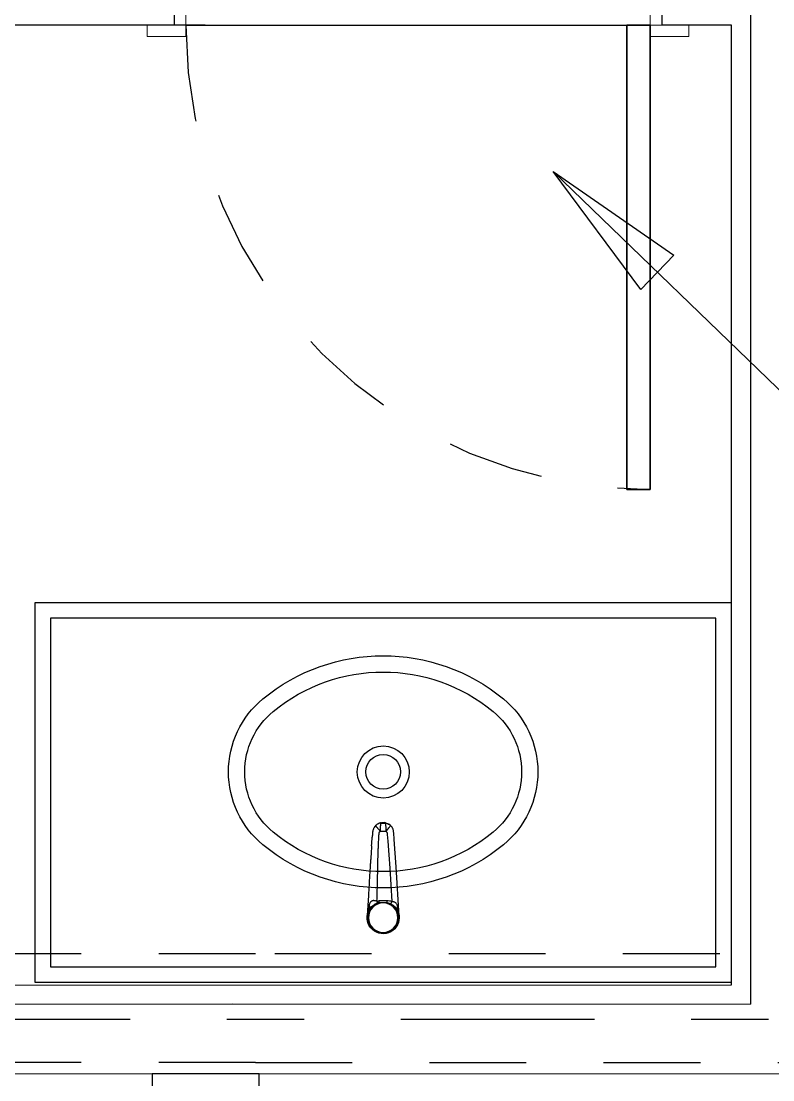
# Model space of a CAD drawing. Header units: millimetres. Extents: x 188.6 to 263.2, y 40.1 to 120.1.
# Drawn here: x 242.205 to 243.177, y 70.647 to 72.015 of the extents above; entities that cross this region are included whole.
import ezdxf

# ---------------------------------------------------------------- set-up
doc = ezdxf.new("R2010")
doc.units = ezdxf.units.MM
for name, pattern in [('ACAD_ISO14W100', [24, 12, -3, 0, -3, 0, -3, 0, -3]), ('DASHDOT2', [0.5, 0.25, -0.125, 0, -0.125]), ('HIDDEN2', [0.1875, 0.125, -0.0625]), ('XREF-TIPO$0$HIDDEN2', [0.1875, 0.125, -0.0625])]:
    doc.linetypes.add(name, pattern=pattern)
for name, color, linetype in [('ARQ', 8, 'Continuous'), ('ESTR-VIGAS', 11, 'HIDDEN2'), ('ESTRUTURA', 7, 'Continuous'), ('GAS-COL', 7, 'Continuous'), ('GAS-TEXTO', 7, 'Continuous'), ('INC-LE', 96, 'Continuous'), ('LE', 96, 'Continuous'), ('NORMO-AF', 2, 'Continuous'), ('SPDA-MALHA', 162, 'ACAD_ISO14W100')]:
    doc.layers.add(name, color=color, linetype=linetype)
doc.styles.add('60-75', font='romans.shx', dxfattribs={"height": 0.12})
doc.dimstyles.new('BOLAS75', dxfattribs={"dimtxt": 0.12, "dimasz": 0.075, "dimexe": 0.18, "dimexo": 0.06, "dimgap": 0.08, "dimtad": 0, "dimzin": 4, "dimdsep": 46, "dimtxsty": '60-75', "dimblk": 'ORIGIN', "dimcen": 0.09, "dimse1": 1, "dimse2": 1, "dimclrd": 244, "dimclrt": 7, "dimadec": 0, "dimazin": 0, "dimtfac": 1.8, "dimtix": 1, "dimtmove": 2, "dimatfit": 3, "dimldrblk": 'ORIGIN', "dimfxl": 0.18, "dimtvp": 2, "dimtolj": 1, "dimtzin": 4, "dimarcsym": 0})
doc.dimstyles.new('IND75', dxfattribs={"dimtxt": 0.15, "dimasz": 0.1875, "dimexe": 0.15, "dimexo": 0, "dimgap": 0.1, "dimtad": 1, "dimzin": 10, "dimdsep": 46, "dimtxsty": '60-75', "dimcen": 0, "dimclrd": 256, "dimclre": 1, "dimclrt": 256, "dimadec": 0, "dimazin": 0, "dimtfac": 1, "dimtix": 1, "dimtmove": 2, "dimatfit": 3, "dimfxl": 0.15, "dimtolj": 1, "dimtzin": 6, "dimarcsym": 0})

# ---------------------------------------------------------------- blocks, each defined once
blk = doc.blocks.new('XREF-TIPO$0$L59_p')
at = {"color": 252}
blk.add_lwpolyline([(0.1556, 0.0941, 0.358974), (-0.1556, 0.0941, 0.471698), (-0.1556, -0.0941, 0.358974), (0.1556, -0.0941, 0.471698)], format="xyb", close=True, dxfattribs=at)
for points in [[(0.1422, 0.0779, 0.358974), (-0.1422, 0.0779, 0.471698), (-0.1422, -0.0779, 0.358974), (0.1422, -0.0779, 0.471698)], [(0, 0.0225, 1), (0, -0.0225, 1)]]:
    blk.add_lwpolyline(points, format="xyb", close=True)
blk.add_lwpolyline([(0.0335, 0, 336.274616), (0.0335, -0.0004)], format="xyb")
blk = doc.blocks.new('XREF-TIPO$0$1198c35_p')
for p, q in [((-0.0114, 0.0111), (-0.0114, 0.0115)), ((-0.0114, 0.0111), (-0.0114, 0.0111)), ((0.0297, 0.0128), (0.0297, 0.0128)), ((0.0297, 0.0126), (0.0297, 0.0127)), ((0.004, -0.0054), (0.004, -0.0073)), ((0.004, -0.0054), (0.0141, -0.0054)), ((0.0141, -0.0073), (0.004, -0.0073)), ((0.0141, -0.0054), (0.0141, -0.0073)), ((0.0054, -0.0974), (0.0128, -0.0974)), ((0.0061, -0.1075), (0.0121, -0.1075)), ((0.0226, -0.0968), (0.0226, -0.097))]:
    blk.add_line(p, q)
for points in [[(-0.0077, -0.0516, 0), (-0.0078, -0.0508, 0), (-0.0078, -0.0496, 0), (-0.0079, -0.0488, 0), (-0.008, -0.0479, 0), (-0.008, -0.0476, 0), (-0.008, -0.0474, 0), (-0.008, -0.0471, 0), (-0.008, -0.0468, 0), (-0.008, -0.0466, 0), (-0.0081, -0.0463, 0), (-0.0082, -0.0435, 0), (-0.0084, -0.0409, 0), (-0.0086, -0.0384, 0), (-0.0087, -0.0361, 0), (-0.0088, -0.0347, 0), (-0.0089, -0.033, 0), (-0.009, -0.0313, 0), (-0.0091, -0.0297, 0), (-0.0092, -0.0281, 0), (-0.0094, -0.0246, 0), (-0.0096, -0.0211, 0), (-0.0098, -0.0177, 0), (-0.01, -0.0141, 0), (-0.0104, -0.0076, 0), (-0.0108, -0.0012, 0), (-0.0111, 0.005, 0), (-0.0114, 0.0111, 0)], [(-0.0088, -0.0025, 0), (-0.0096, 0.0002, 0), (-0.0102, 0.003, 0), (-0.0109, 0.0065, 0), (-0.0112, 0.0086, 0), (-0.0113, 0.0098, 0), (-0.0114, 0.0105, 0), (-0.0114, 0.0108, 0), (-0.0114, 0.0108, 0), (-0.0114, 0.0109, 0), (-0.0114, 0.011, 0), (-0.0114, 0.011, 0), (-0.0114, 0.0111, 0), (-0.0114, 0.0111, 0), (-0.0114, 0.0111, 0), (-0.0114, 0.0111, 0), (-0.0114, 0.0111, 0), (-0.0114, 0.0111, 0)], [(-0.0086, 0.0036, 0), (-0.0081, 0.0025, 0), (-0.0079, 0.0012, 0), (-0.008, -0.0002, 0), (-0.0084, -0.0016, 0), (-0.0088, -0.0025, 0)], [(-0.0086, 0.0036, 0), (-0.0082, 0.0029, 0), (-0.0075, 0.0019, 0), (-0.0067, 0.001, 0), (-0.0058, 0, 0), (-0.0047, -0.0009, 0), (-0.0035, -0.0019, 0), (-0.0023, -0.0027, 0), (-0.0014, -0.0033, 0), (-0.0005, -0.0037, 0), (0.0005, -0.0042, 0), (0.0014, -0.0046, 0)], [(0.0194, -0.0033, 0), (0.0205, -0.0026, 0), (0.022, -0.0016, 0), (0.0233, -0.0004, 0), (0.0242, 0.0004, 0), (0.0251, 0.0013, 0), (0.0257, 0.0022, 0), (0.0264, 0.0031, 0), (0.027, 0.0042, 0), (0.0277, 0.0053, 0)], [(0.0279, 0.0002, 0), (0.0277, -0.0007, 0), (0.0274, -0.0016, 0), (0.0271, -0.0024, 0), (0.0267, -0.0032, 0), (0.0264, -0.0037, 0), (0.026, -0.0042, 0), (0.0258, -0.0045, 0), (0.0255, -0.0047, 0), (0.0252, -0.005, 0), (0.0248, -0.0052, 0), (0.0244, -0.0054, 0), (0.0242, -0.0055, 0), (0.0239, -0.0056, 0), (0.0236, -0.0057, 0), (0.0232, -0.0058, 0), (0.0227, -0.0059, 0), (0.0221, -0.006, 0), (0.0217, -0.006, 0), (0.0213, -0.0061, 0), (0.0209, -0.0062, 0), (0.0208, -0.0063, 0), (0.0206, -0.0063, 0), (0.0204, -0.0064, 0), (0.0203, -0.0065, 0)], [(0.0297, 0.0125, 0), (0.0285, -0.0088, 0), (0.0273, -0.0301, 0), (0.0259, -0.0514, 0), (0.0247, -0.0689, 0), (0.0234, -0.0865, 0), (0.0227, -0.0952, 0), (0.0226, -0.0962, 0), (0.0226, -0.0966, 0), (0.0226, -0.0968, 0)], [(0.0277, 0.0053, 0), (0.0273, 0.0042, 0), (0.0272, 0.0029, 0), (0.0274, 0.0015, 0), (0.0279, 0.0002, 0)], [(0.0297, 0.0125, 0), (0.0297, 0.0125, 0), (0.0297, 0.0125, 0), (0.0297, 0.0125, 0), (0.0297, 0.0125, 0), (0.0297, 0.0125, 0), (0.0297, 0.0125, 0), (0.0297, 0.0125, 0), (0.0297, 0.0124, 0), (0.0297, 0.0124, 0), (0.0297, 0.0123, 0), (0.0296, 0.0123, 0), (0.0296, 0.0121, 0), (0.0296, 0.0112, 0), (0.0295, 0.0103, 0), (0.0291, 0.0066, 0), (0.0285, 0.0029, 0), (0.0279, 0.0002, 0)], [(0.0011, -0.0071, 0), (0.0011, -0.0071, 0), (0.001, -0.0071, 0), (0.0008, -0.0071, 0), (0.0006, -0.0071, 0), (0.0003, -0.0071, 0), (0, -0.0071, 0), (-0.0008, -0.0073, 0), (-0.0016, -0.0074, 0), (-0.0021, -0.0075, 0), (-0.0027, -0.0075, 0), (-0.003, -0.0076, 0), (-0.0034, -0.0076, 0), (-0.0037, -0.0076, 0), (-0.004, -0.0075, 0), (-0.0042, -0.0075, 0), (-0.0045, -0.0074, 0), (-0.0048, -0.0074, 0), (-0.0051, -0.0073, 0), (-0.0055, -0.0071, 0), (-0.0059, -0.0069, 0), (-0.0061, -0.0067, 0), (-0.0064, -0.0066, 0), (-0.0067, -0.0062, 0), (-0.0071, -0.0059, 0), (-0.0074, -0.0055, 0), (-0.0077, -0.0051, 0), (-0.008, -0.0044, 0), (-0.0084, -0.0037, 0), (-0.0086, -0.0031, 0), (-0.0088, -0.0025, 0)], [(0.0011, -0.0071, 0), (0.0012, -0.0103, 0), (0.0013, -0.0136, 0), (0.0014, -0.0172, 0), (0.0015, -0.021, 0), (0.0016, -0.0245, 0), (0.0017, -0.0281, 0), (0.0017, -0.0293, 0), (0.0017, -0.0303, 0), (0.0017, -0.0312, 0), (0.0017, -0.0322, 0), (0.0018, -0.0332, 0), (0.0019, -0.0389, 0), (0.002, -0.0445, 0), (0.002, -0.0456, 0), (0.002, -0.0467, 0), (0.002, -0.0478, 0), (0.0021, -0.049, 0), (0.0021, -0.0501, 0), (0.0021, -0.0512, 0), (0.0021, -0.0523, 0), (0.0022, -0.0534, 0), (0.0023, -0.0572, 0), (0.0024, -0.0609, 0), (0.0025, -0.0645, 0), (0.0026, -0.0679, 0), (0.0027, -0.0708, 0), (0.0028, -0.0735, 0), (0.0028, -0.0742, 0), (0.0028, -0.0749, 0), (0.0029, -0.0756, 0), (0.0029, -0.0763, 0), (0.0029, -0.077, 0), (0.0029, -0.0777, 0), (0.003, -0.0798, 0), (0.0031, -0.0818, 0), (0.0032, -0.0839, 0), (0.0033, -0.0859, 0), (0.0035, -0.0879, 0), (0.0036, -0.0898, 0), (0.0036, -0.0902, 0), (0.0036, -0.0906, 0), (0.0036, -0.091, 0), (0.0037, -0.0914, 0), (0.0037, -0.0917, 0), (0.0037, -0.0921, 0), (0.0037, -0.0925, 0), (0.0038, -0.0929, 0), (0.0038, -0.0933, 0), (0.0038, -0.0936, 0), (0.0038, -0.0939, 0), (0.0039, -0.0942, 0), (0.0039, -0.0944, 0), (0.0039, -0.0946, 0), (0.0039, -0.0948, 0), (0.004, -0.095, 0), (0.004, -0.0952, 0), (0.0041, -0.0953, 0), (0.0041, -0.0955, 0), (0.0042, -0.0956, 0), (0.0043, -0.096, 0), (0.0045, -0.0963, 0), (0.0047, -0.0966, 0), (0.0049, -0.0969, 0), (0.0051, -0.0971, 0), (0.0054, -0.0974, 0)], [(0.0128, -0.0974, 0), (0.0131, -0.0971, 0), (0.0134, -0.0967, 0), (0.0136, -0.0964, 0), (0.0138, -0.096, 0), (0.014, -0.0957, 0), (0.0141, -0.0954, 0), (0.0143, -0.0948, 0), (0.0144, -0.0943, 0), (0.0144, -0.0937, 0), (0.0144, -0.0931, 0), (0.0151, -0.0844, 0), (0.0164, -0.0669, 0), (0.0176, -0.0494, 0), (0.019, -0.028, 0), (0.0203, -0.0065, 0)], [(0.0203, -0.0065, 0), (0.0188, -0.0069, 0), (0.0173, -0.0071, 0), (0.0157, -0.0072, 0), (0.0141, -0.0073, 0)], [(0.0194, -0.0033, 0), (0.0199, -0.0051, 0), (0.0203, -0.0065, 0)], [(-0.0058, -0.0785, 0), (-0.0059, -0.0776, 0), (-0.0059, -0.0772, 0), (-0.006, -0.0767, 0), (-0.006, -0.0762, 0), (-0.006, -0.0756, 0), (-0.0061, -0.0751, 0), (-0.0061, -0.0748, 0), (-0.0061, -0.0745, 0), (-0.0061, -0.0742, 0), (-0.0063, -0.0726, 0), (-0.0064, -0.0709, 0), (-0.0065, -0.0691, 0), (-0.0066, -0.0672, 0), (-0.0068, -0.0652, 0), (-0.0069, -0.0632, 0), (-0.007, -0.0614, 0), (-0.0072, -0.0597, 0), (-0.0073, -0.0579, 0), (-0.0074, -0.0561, 0), (-0.0074, -0.0556, 0), (-0.0075, -0.0551, 0), (-0.0075, -0.0549, 0), (-0.0075, -0.0548, 0), (-0.0075, -0.0547, 0), (-0.0075, -0.0544, 0), (-0.0076, -0.054, 0), (-0.0076, -0.0534, 0), (-0.0076, -0.0527, 0), (-0.0077, -0.0518, 0), (-0.0077, -0.0516, 0)], [(-0.0039, -0.0992, 0), (-0.004, -0.0989, 0), (-0.0041, -0.0984, 0), (-0.0042, -0.0979, 0), (-0.0043, -0.0976, 0), (-0.0043, -0.0975, 0), (-0.0043, -0.0975, 0), (-0.0043, -0.0975, 0), (-0.0043, -0.0974, 0), (-0.0043, -0.0974, 0), (-0.0043, -0.0974, 0), (-0.0043, -0.0974, 0), (-0.0043, -0.0974, 0), (-0.0043, -0.0974, 0), (-0.0043, -0.0974, 0), (-0.0043, -0.0974, 0), (-0.0045, -0.0962, 0), (-0.0045, -0.0954, 0), (-0.0046, -0.0947, 0), (-0.0046, -0.0939, 0), (-0.0047, -0.0932, 0), (-0.0048, -0.0925, 0), (-0.0048, -0.0918, 0), (-0.0049, -0.0913, 0), (-0.0049, -0.0907, 0), (-0.0049, -0.0902, 0), (-0.005, -0.0897, 0)], [(-0.0002, -0.1049, 0), (-0.001, -0.1041, 0), (-0.0018, -0.1032, 0), (-0.0024, -0.1023, 0), (-0.003, -0.1014, 0), (-0.0033, -0.1007, 0), (-0.0036, -0.1001, 0), (-0.0038, -0.0994, 0), (-0.0039, -0.0992, 0)], [(0.0054, -0.0974, 0), (0.005, -0.0977, 0), (0.0047, -0.0981, 0), (0.0043, -0.0985, 0), (0.0039, -0.099, 0), (0.0035, -0.0994, 0), (0.0032, -0.0998, 0), (0.0028, -0.1003, 0), (0.0024, -0.1007, 0), (0.0021, -0.1011, 0), (0.0017, -0.1015, 0), (0.0014, -0.1019, 0), (0.0011, -0.1023, 0), (0.0009, -0.1027, 0), (0.0006, -0.103, 0), (0.0004, -0.1034, 0), (0.0002, -0.1036, 0), (0.0001, -0.1039, 0), (-0.0001, -0.1041, 0), (-0.0002, -0.1043, 0), (-0.0002, -0.1045, 0), (-0.0003, -0.1046, 0), (-0.0003, -0.1048, 0), (-0.0003, -0.1048, 0), (-0.0002, -0.1049, 0)], [(0.0061, -0.1075, 0), (0.0047, -0.1075, 0), (0.0033, -0.1071, 0), (0.0021, -0.1066, 0), (0.0015, -0.1063, 0)], [(0.0059, -0.1082, 0), (0.0056, -0.1081, 0), (0.005, -0.1079, 0), (0.0045, -0.1078, 0), (0.004, -0.1076, 0), (0.0036, -0.1074, 0), (0.003, -0.1071, 0), (0.0025, -0.1069, 0), (0.0021, -0.1066, 0)], [(0.0054, -0.0974, 0), (0.0054, -0.0981, 0), (0.0055, -0.0988, 0), (0.0055, -0.0996, 0), (0.0056, -0.1003, 0), (0.0056, -0.101, 0), (0.0057, -0.1016, 0), (0.0057, -0.1023, 0), (0.0057, -0.103, 0), (0.0058, -0.1036, 0), (0.0058, -0.1042, 0), (0.0059, -0.1046, 0), (0.0059, -0.105, 0), (0.0059, -0.1054, 0), (0.0059, -0.1058, 0), (0.006, -0.1063, 0), (0.006, -0.1066, 0), (0.006, -0.1069, 0), (0.0061, -0.1072, 0), (0.0061, -0.1074, 0), (0.0061, -0.1075, 0)], [(0.0061, -0.1075, 0), (0.0064, -0.1077, 0), (0.0069, -0.1079, 0), (0.0072, -0.1081, 0), (0.0074, -0.1081, 0), (0.0077, -0.1082, 0), (0.0078, -0.1082, 0), (0.0079, -0.1083, 0), (0.008, -0.1083, 0), (0.0081, -0.1083, 0)], [(0.0081, -0.1083, 0), (0.0071, -0.1083, 0), (0.007, -0.1083, 0)], [(0.007, -0.1083, 0), (0.008, -0.1084, 0), (0.0088, -0.1085, 0), (0.0095, -0.1084, 0), (0.0103, -0.1084, 0), (0.011, -0.1084, 0)], [(0.0081, -0.1083, 0), (0.0082, -0.1083, 0), (0.0084, -0.1084, 0), (0.0085, -0.1084, 0), (0.0086, -0.1084, 0), (0.0087, -0.1084, 0), (0.0088, -0.1084, 0), (0.0089, -0.1084, 0), (0.0089, -0.1084, 0), (0.0089, -0.1084, 0), (0.009, -0.1084, 0), (0.009, -0.1084, 0), (0.0091, -0.1084, 0), (0.0091, -0.1084, 0), (0.0092, -0.1084, 0), (0.0092, -0.1084, 0), (0.0093, -0.1084, 0), (0.0094, -0.1084, 0), (0.0095, -0.1084, 0), (0.0096, -0.1084, 0), (0.0098, -0.1083, 0), (0.0101, -0.1083, 0)], [(0.0101, -0.1083, 0), (0.0102, -0.1083, 0), (0.0103, -0.1082, 0), (0.0104, -0.1082, 0), (0.0107, -0.1082, 0), (0.0109, -0.1081, 0), (0.0111, -0.108, 0), (0.0114, -0.1079, 0), (0.0116, -0.1078, 0), (0.0121, -0.1075, 0)], [(0.011, -0.1084, 0), (0.0101, -0.1083, 0)], [(0.0121, -0.1075, 0), (0.0121, -0.1074, 0), (0.0121, -0.1072, 0), (0.0121, -0.107, 0), (0.0121, -0.1068, 0), (0.0122, -0.1065, 0), (0.0122, -0.1061, 0), (0.0122, -0.1057, 0), (0.0123, -0.1052, 0), (0.0123, -0.1047, 0), (0.0123, -0.1042, 0), (0.0124, -0.1036, 0), (0.0124, -0.103, 0), (0.0125, -0.1024, 0), (0.0125, -0.102, 0), (0.0125, -0.1013, 0), (0.0126, -0.1005, 0), (0.0126, -0.0998, 0), (0.0127, -0.0991, 0), (0.0127, -0.0986, 0), (0.0127, -0.098, 0), (0.0128, -0.0974, 0)], [(0.0121, -0.1075, 0), (0.0135, -0.1075, 0), (0.0148, -0.1071, 0), (0.0161, -0.1066, 0), (0.0166, -0.1063, 0)], [(0.0128, -0.0974, 0), (0.0138, -0.0984, 0), (0.0147, -0.0995, 0), (0.0156, -0.1005, 0), (0.0164, -0.1015, 0), (0.0171, -0.1025, 0), (0.0177, -0.1033, 0), (0.0181, -0.1039, 0), (0.0183, -0.1044, 0), (0.0184, -0.1048, 0), (0.0184, -0.1049, 0)], [(0.0184, -0.1049, 0), (0.018, -0.1053, 0), (0.0176, -0.1056, 0), (0.0172, -0.1059, 0), (0.0171, -0.106, 0), (0.017, -0.1061, 0), (0.0169, -0.1061, 0), (0.0168, -0.1062, 0), (0.0167, -0.1062, 0), (0.0167, -0.1062, 0), (0.0166, -0.1063, 0), (0.0166, -0.1063, 0), (0.0166, -0.1063, 0), (0.0166, -0.1063, 0)], [(0.0222, -0.0989, 0), (0.0222, -0.0989, 0), (0.0219, -0.0997, 0), (0.0215, -0.1006, 0), (0.0211, -0.1014, 0), (0.0206, -0.1024, 0), (0.0199, -0.1033, 0), (0.0192, -0.1041, 0), (0.0184, -0.1049, 0)], [(0.0226, -0.097, 0), (0.0226, -0.097, 0), (0.0225, -0.0975, 0), (0.0224, -0.0979, 0), (0.0223, -0.0984, 0), (0.0222, -0.0989, 0), (0.0222, -0.0989, 0)]]:
    blk.add_polyline3d(points)
blk.add_circle((0.0091, 0.0144), 0.0191)
for centre, radius, start, end in [((0.0091, 0.0144), 0.0207, 0, 211.2083), ((0.0091, 0.0144), 0.0204, 284.4666, 255.5334), ((0.0091, 0.0144), 0.0195, 0, 180), ((0.0091, 0.0144), 0.0195, 180, 0), ((0.0091, 0.0144), 0.0195, 180, 270), ((0.0091, 0.0144), 0.0195, 270, 0), ((0.0091, 0.0144), 0.0207, 334.1045, 0), ((-0.568, 0.0551), 0.5726, 353.7595, 354.015), ((0.0039, 0.0193), 0.0265, 264.0406, 270.134), ((0.009, 0.0145), 0.0205, 248.4737, 255.9324), ((0.0092, 0.0145), 0.0205, 284.0619, 300.0027), ((3.0095, 0.1438), 3.0235, 184.2155, 184.4292), ((0.0089, -0.095), 0.0135, 227.2407, 236.8896), ((0.0083, -0.0975), 0.0109, 257.2283, 263.0963), ((0.0098, -0.0976), 0.0109, 276.4456, 282.3614), ((0.0092, -0.0949), 0.0136, 282.4001, 303.0332)]:
    blk.add_arc(centre, radius, start, end)
blk = doc.blocks.new('XREF-TIPO$0$A$C2D591F4F')
at = {"color": 0}
blk.add_blockref('XREF-TIPO$0$L59_p', (0.2, 0.209), dxfattribs=at)
at = {"color": 0, "rotation": 180}
blk.add_blockref('XREF-TIPO$0$1198c35_p', (0.2091, 0.035), dxfattribs=at)
blk = doc.blocks.new('XREF-TIPO$0$A$C0B0F2E59')
at = {"color": 0, "lineweight": 13}
for p, q in [((0.015, 0.74), (0.015, 0.755)), ((0.015, 0.755), (0.065, 0.755)), ((0.065, 0.755), (0.065, 0.74)), ((0.635, 0.74), (0.635, 0.755)), ((0.635, 0.755), (0.685, 0.755)), ((0.685, 0.755), (0.685, 0.74)), ((0.015, 0.74), (0.065, 0.74)), ((0.065, 0.74), (0.035, 0.74)), ((0.065, 0.74), (0.065, 0.63)), ((0.665, 0.74), (0.635, 0.74)), ((0.635, 0.63), (0.635, 0.74)), ((0.635, 0.74), (0.685, 0.74)), ((0.065, 0.63), (0.05, 0.63)), ((0.05, 0.63), (0.05, 0.6)), ((0.65, 0.63), (0.635, 0.63)), ((0.65, 0.6), (0.65, 0.63)), ((0, 0.585), (0, 0.6)), ((0.05, 0.6), (0, 0.6)), ((0.035, 0.6), (0.05, 0.6)), ((0.05, 0.6), (0.05, 0.585)), ((0.65, 0.6), (0.665, 0.6)), ((0.7, 0.6), (0.65, 0.6)), ((0.7, 0.6), (0.7, 0.585)), ((0.05, 0.585), (0, 0.585)), ((0.7, 0.585), (0.65, 0.585))]:
    blk.add_line(p, q, dxfattribs=at)
at = {"color": 0}
for p, q in [((0.035, 0.74), (0.035, 0.6)), ((0.665, 0.74), (0.665, 0.6)), ((0.05, 0.6), (0.62, 0.6)), ((0.62, 0), (0.62, 0.6)), ((0.62, 0.6), (0.65, 0.6)), ((0.65, 0.6), (0.62, 0.6)), ((0.62, 0.6), (0.62, 0)), ((0.65, 0.6), (0.65, 0)), ((0.65, 0), (0.65, 0.6)), ((0.65, 0), (0.62, 0)), ((0.62, 0), (0.65, 0))]:
    blk.add_line(p, q, dxfattribs=at)
at = {"color": 0, "linetype": 'XREF-TIPO$0$HIDDEN2'}
blk.add_arc((0.65, 0.6), 0.6, 180, 270, dxfattribs=at)
blk = doc.blocks.new('ESTR-TP-29.09.2016')
at = {"layer": 'ESTR-VIGAS'}
for points in [[(36.555, 11.2952), (35.365, 11.2952)], [(40.305, 11.2952), (36.555, 11.2952)], [(36.555, 11.1552), (35.365, 11.1552)], [(36.555, 11.1552), (40.305, 11.1552)]]:
    blk.add_lwpolyline(points, dxfattribs=at)
blk = doc.blocks.new('LE')
at = {"layer": 'INC-LE'}
blk.add_hatch(color=256, dxfattribs=at).paths.add_polyline_path([(-0.1674, 0.1162), (0.1674, 0.1162, 1)])
blk.add_line((-0.1674, 0.1162), (0.1674, 0.1162), dxfattribs=at)
blk.add_lwpolyline([(-0.0614, 0), (0.0614, 0), (0.0614, 0.1162), (-0.0614, 0.1162)], close=True, dxfattribs=at)
blk.add_arc((0, 0.1162), 0.1674, 0, 180, dxfattribs=at)
blk = doc.blocks.new('_Origin')
at = {"layer": 'NORMO-AF', "color": 0, "lineweight": -2}
blk.add_line((0, 0), (-1, 0), dxfattribs=at)
blk.add_circle((0, 0), 0.5, dxfattribs=at)

msp = doc.modelspace()

# ---------------------------------------------------------------- linework, layer by layer
at = {"layer": 'ARQ'}
for p, q in [((243.1482, 70.7446), (243.1482, 74.7646)), ((243.1482, 70.7446), (243.1482, 74.7646)), ((242.4432, 72.0096), (240.6832, 72.0096)), ((242.4432, 72.0096), (240.6832, 72.0096)), ((243.1232, 72.0096), (243.0332, 72.0096)), ((243.1232, 72.0096), (243.0332, 72.0096)), ((243.1232, 70.7696), (243.1232, 72.0096)), ((243.1232, 70.7696), (243.1232, 72.0096)), ((241.3832, 70.7695), (243.1232, 70.7696)), ((241.3832, 70.7695), (243.1232, 70.7696)), ((243.1482, 70.7446), (241.4082, 70.7445)), ((242.4782, 70.7446), (241.4082, 70.7445)), ((243.1482, 70.7446), (241.4082, 70.7445)), ((242.4782, 70.7446), (241.4082, 70.7445)), ((243.3382, 70.6546), (241.4082, 70.6545)), ((243.3382, 70.6546), (241.4082, 70.6545))]:
    msp.add_line(p, q, dxfattribs=at)
for points in [[(243.1232, 71.2632), (242.2232, 71.2632), (242.2232, 70.7732), (243.1232, 70.7732)], [(243.1232, 71.2632), (242.2232, 71.2632), (242.2232, 70.7732), (243.1232, 70.7732)], [(243.1032, 71.2432), (242.2432, 71.2432), (242.2432, 70.7932), (243.1032, 70.7932)], [(243.1032, 71.2432), (242.2432, 71.2432), (242.2432, 70.7932), (243.1032, 70.7932)]]:
    msp.add_lwpolyline(points, close=True, dxfattribs=at)
at = {"layer": 'SPDA-MALHA', "linetype": 'DASHDOT2'}
msp.add_lwpolyline([(237.2962, 70.7253), (245.5145, 70.7253)], dxfattribs=at)

# ---------------------------------------------------------------- block references
at = {"layer": 'ARQ'}
msp.add_blockref('XREF-TIPO$0$A$C0B0F2E59', (242.3682, 71.4096), dxfattribs=at)
msp.add_blockref('XREF-TIPO$0$A$C0B0F2E59', (242.3682, 71.4096), dxfattribs=at)
at = {"layer": 'ARQ', "extrusion": (0, 0, -1), "zscale": -1}
msp.add_blockref('XREF-TIPO$0$A$C2D591F4F', (-242.8732, 70.8359), dxfattribs=at)
msp.add_blockref('XREF-TIPO$0$A$C2D591F4F', (-242.8732, 70.8359), dxfattribs=at)
at = {"layer": 'ESTRUTURA'}
msp.add_blockref('ESTR-TP-29.09.2016', (205.9531, 59.5144), dxfattribs=at)
at = {"layer": 'LE', "xscale": 1.125, "yscale": 1.125, "zscale": 1.125, "rotation": 180}
msp.add_blockref('LE', (242.4438, 70.6546), dxfattribs=at)

# ---------------------------------------------------------------- leaders
at = {"layer": 'GAS-COL'}
msp.add_leader([(242.8927, 71.8205), (243.2475, 71.4777)], dimstyle='IND75', override={"dimldrblk": 'ClosedBlank'}, dxfattribs=at)
at = {"layer": 'GAS-TEXTO'}
msp.add_leader([(245.6423, 70.7381), (244.0803, 67.708), (241.345, 67.708)], dimstyle='BOLAS75', dxfattribs=at)

doc.saveas('drawing.dxf')
